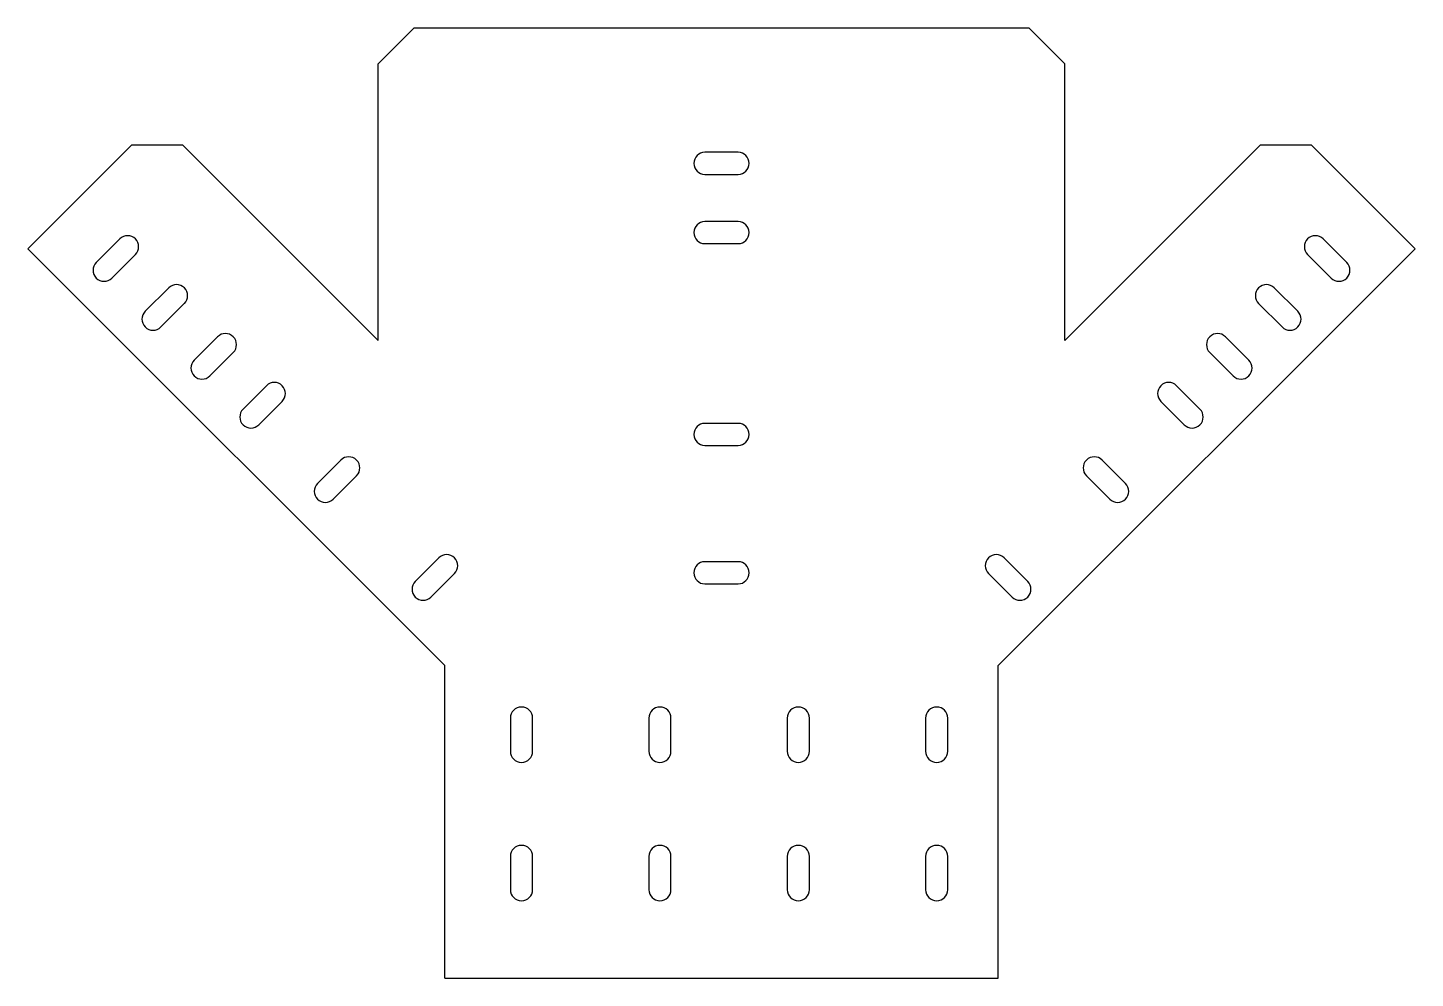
# Model space of a CAD drawing. Header units: millimetres. Extents: x 549 to 1050, y 205 to 549.
import ezdxf

# ---------------------------------------------------------------- set-up
doc = ezdxf.new("R2010")
doc.units = ezdxf.units.MM
doc.header["$MEASUREMENT"] = 0

msp = doc.modelspace()

# ---------------------------------------------------------------- linework, layer by layer
for p, q in [((675.5, 535.55), (688.5, 548.55)), ((688.5, 548.55), (910.44, 548.55)), ((910.44, 548.55), (923.44, 535.55)), ((675.5, 435.55), (675.5, 535.55)), ((675.5, 435.55), (675.5, 535.55)), ((923.44, 435.55), (923.44, 535.55)), ((548.86, 468.72), (586.4, 506.26)), ((586.4, 506.26), (604.79, 506.26)), ((675.5, 435.55), (604.79, 506.26)), ((923.44, 435.55), (994.15, 506.26)), ((994.15, 506.26), (1012.53, 506.26)), ((1050.08, 468.72), (1012.53, 506.26)), ((699.47, 318.1), (548.86, 468.72)), ((899.47, 318.1), (1050.08, 468.72)), ((699.47, 205.1), (699.47, 318.1)), ((899.47, 205.1), (899.47, 318.1)), ((699.47, 205.1), (899.47, 205.1))]:
    msp.add_line(p, q)
for points in [[(805.47, 503.55), (793.47, 503.55)], [(793.47, 495.55), (805.47, 495.55)], [(805.47, 478.55), (793.47, 478.55)], [(582.09, 472.25), (573.6, 463.77)], [(1016.85, 472.25), (1025.33, 463.77)], [(579.26, 458.11), (587.75, 466.59)], [(793.47, 470.55), (805.47, 470.55)], [(1019.68, 458.11), (1011.19, 466.59)], [(599.77, 454.57), (591.28, 446.09)], [(999.17, 454.57), (1007.66, 446.09)], [(596.94, 440.43), (605.42, 448.92)], [(1002, 440.43), (993.51, 448.92)], [(617.44, 436.9), (608.96, 428.41)], [(981.49, 436.9), (989.98, 428.41)], [(614.62, 422.75), (623.1, 431.24)], [(984.32, 422.75), (975.84, 431.24)], [(635.12, 419.22), (626.64, 410.73)], [(963.82, 419.22), (972.3, 410.73)], [(632.29, 405.08), (640.78, 413.56)], [(966.64, 405.08), (958.16, 413.56)], [(805.47, 405.6), (793.47, 405.6)], [(793.47, 397.6), (805.47, 397.6)], [(661.99, 392.35), (653.51, 383.86)], [(936.95, 392.35), (945.43, 383.86)], [(659.16, 378.21), (667.65, 386.69)], [(939.77, 378.21), (931.29, 386.69)], [(697.35, 356.99), (688.86, 348.51)], [(901.59, 356.99), (910.08, 348.51)], [(694.52, 342.85), (703, 351.34)], [(805.47, 355.6), (793.47, 355.6)], [(904.42, 342.85), (895.93, 351.34)], [(793.47, 347.6), (805.47, 347.6)], [(723.22, 299.1), (723.22, 287.1)], [(731.22, 287.1), (731.22, 299.1)], [(773.22, 299.1), (773.22, 287.1)], [(781.22, 287.1), (781.22, 299.1)], [(823.22, 299.1), (823.22, 287.1)], [(831.22, 287.1), (831.22, 299.1)], [(873.22, 299.1), (873.22, 287.1)], [(881.22, 287.1), (881.22, 299.1)], [(723.22, 249.1), (723.22, 237.1)], [(731.22, 237.1), (731.22, 249.1)], [(773.22, 249.1), (773.22, 237.1)], [(781.22, 237.1), (781.22, 249.1)], [(823.22, 249.1), (823.22, 237.1)], [(831.22, 237.1), (831.22, 249.1)], [(873.22, 249.1), (873.22, 237.1)], [(881.22, 237.1), (881.22, 249.1)]]:
    msp.add_lwpolyline(points)
for centre, start, end in [((793.47, 499.55), 90, 270), ((805.47, 499.55), 270, 90), ((793.47, 474.55), 90, 270), ((805.47, 474.55), 270, 90), ((584.92, 469.42), 315, 135), ((1014.02, 469.42), 45, 225), ((576.43, 460.94), 135, 315), ((1022.51, 460.94), 225, 45), ((602.6, 451.74), 315, 135), ((996.34, 451.74), 45, 225), ((594.11, 443.26), 135, 315), ((1004.83, 443.26), 225, 45), ((620.27, 434.07), 315, 135), ((978.67, 434.07), 45, 225), ((611.79, 425.58), 135, 315), ((987.15, 425.58), 225, 45), ((637.95, 416.39), 315, 135), ((960.99, 416.39), 45, 225), ((629.47, 407.9), 135, 315), ((969.47, 407.9), 225, 45), ((793.47, 401.6), 90, 270), ((805.47, 401.6), 270, 90), ((664.82, 389.52), 315, 135), ((934.12, 389.52), 45, 225), ((656.34, 381.03), 135, 315), ((942.6, 381.03), 225, 45), ((700.18, 354.16), 315, 135), ((898.76, 354.16), 45, 225), ((793.47, 351.6), 90, 270), ((805.47, 351.6), 270, 90), ((691.69, 345.68), 135, 315), ((907.25, 345.68), 225, 45), ((727.22, 299.1), 0, 180), ((777.22, 299.1), 0, 180), ((827.22, 299.1), 0, 180), ((877.22, 299.1), 0, 180), ((727.22, 287.1), 180, 0), ((777.22, 287.1), 180, 0), ((827.22, 287.1), 180, 0), ((877.22, 287.1), 180, 0), ((727.22, 249.1), 0, 180), ((777.22, 249.1), 0, 180), ((827.22, 249.1), 0, 180), ((877.22, 249.1), 0, 180), ((727.22, 237.1), 180, 0), ((777.22, 237.1), 180, 0), ((827.22, 237.1), 180, 0), ((877.22, 237.1), 180, 0)]:
    msp.add_arc(centre, 4, start, end)

doc.saveas('drawing.dxf')
